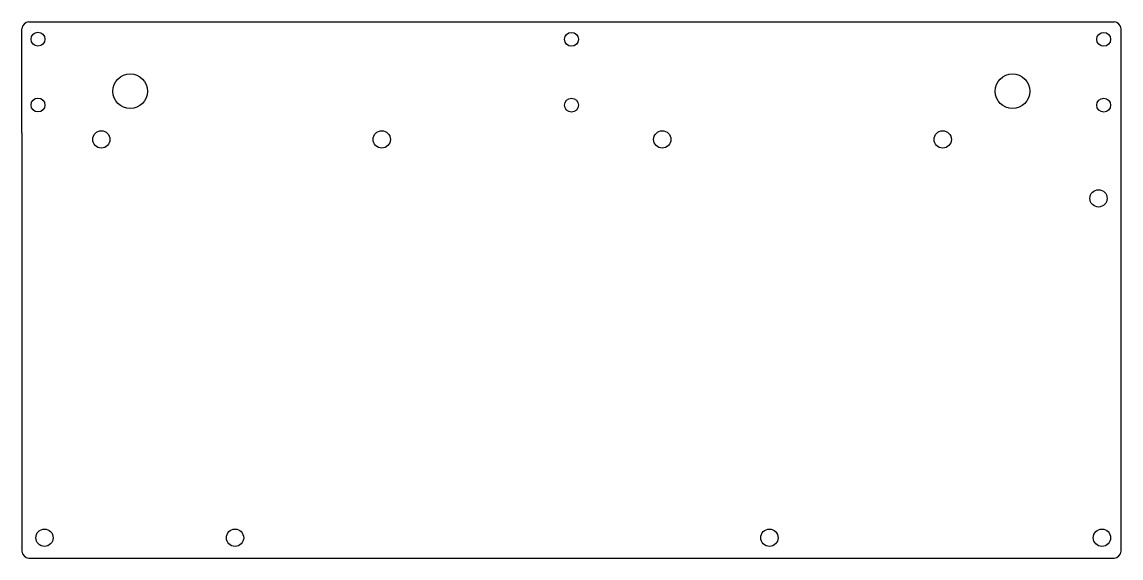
# Model space of a CAD drawing. Header units: millimetres. Extents: x 0 to 317, y 0 to 155.
import ezdxf

# ---------------------------------------------------------------- set-up
doc = ezdxf.new("R2010")
doc.units = ezdxf.units.MM
doc.header["$MEASUREMENT"] = 0

msp = doc.modelspace()

# ---------------------------------------------------------------- linework, layer by layer
at = {"linetype": 'Continuous'}
for p, q in [((0.17, 124.69), (0.17, 152.69)), ((317.45, 122.69), (317.45, 152.69)), ((0.17, 122.69), (0.17, 91.88)), ((317.45, 115.69), (317.45, 122.69)), ((317.45, 1.92), (317.45, 115.69)), ((2.17, -0.08), (315.45, -0.08))]:
    msp.add_line(p, q, dxfattribs=at)
for p, q in [((2.17, 154.69), (315.45, 154.69)), ((0.17, 122.69), (0.17, 124.69)), ((0.17, 91.88), (0.17, 1.92))]:
    msp.add_line(p, q)
for centre, radius in [((4.79, 149.72), 2), ((158.81, 149.69), 2), ((312.45, 149.69), 2), ((31.41, 134.69), 5), ((286.12, 134.69), 5), ((4.79, 130.72), 2), ((158.81, 130.69), 2), ((312.45, 130.69), 2), ((23.08, 120.77), 2.5), ((104.04, 120.77), 2.5), ((185, 120.77), 2.5), ((265.97, 120.77), 2.5), ((310.95, 103.77), 2.5), ((6.67, 5.77), 2.5), ((61.67, 5.77), 2.5), ((215.95, 5.77), 2.5), ((311.95, 5.77), 2.5)]:
    msp.add_circle(centre, radius)
for centre, start, end in [((2.17, 152.69), 90, 180), ((315.45, 152.69), 0, 90), ((2.17, 1.92), 180, 270), ((315.45, 1.92), 270, 0)]:
    msp.add_arc(centre, 2, start, end, dxfattribs=at)

doc.saveas('drawing.dxf')
